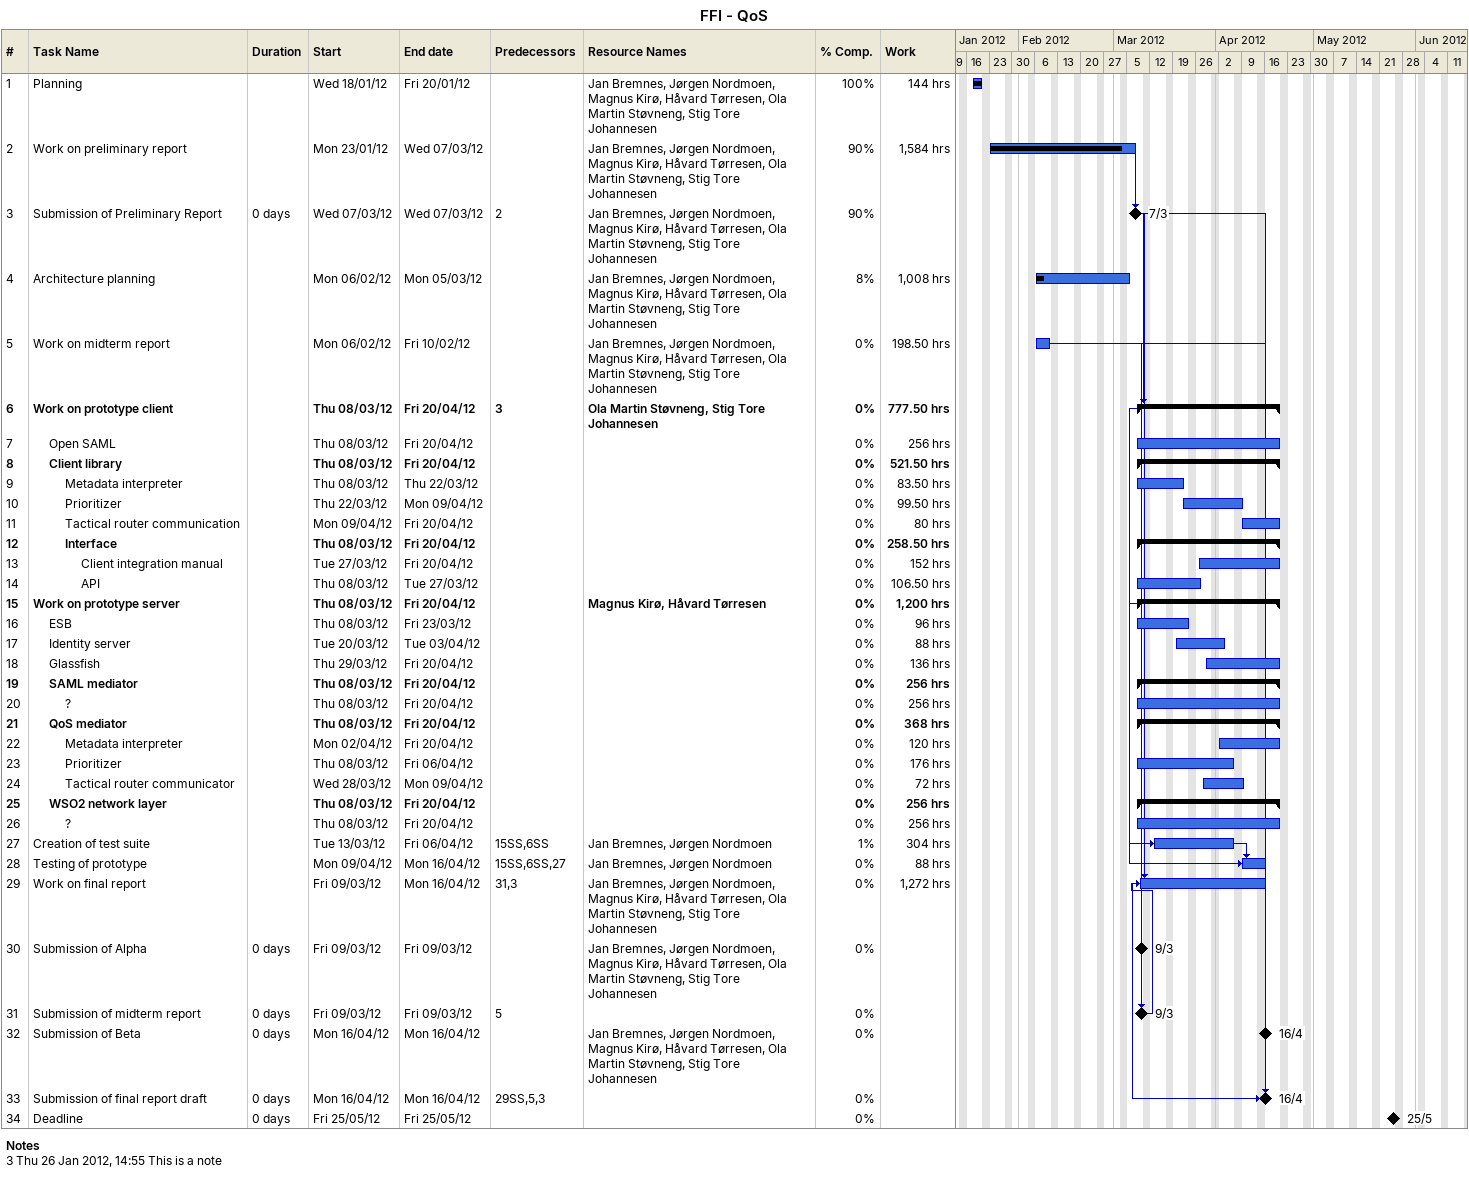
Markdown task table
FFI - QoS

| ID | Level | Task | Duration | Start | Finish | Predecessors | Resources | % complete | Work (h) |
|---|---|---|---|---|---|---|---|---|---|
| 1 | 1 | Planning |  | 2012-01-18 | 2012-01-20 |  | Jan Bremnes, Jørgen Nordmoen, Magnus Kirø, Håvard Tørresen, Ola Martin Støvneng, Stig Tore Johannesen | 100 | 144 |
| 2 | 1 | Work on preliminary report |  | 2012-01-23 | 2012-03-07 |  | Jan Bremnes, Jørgen Nordmoen, Magnus Kirø, Håvard Tørresen, Ola Martin Støvneng, Stig Tore Johannesen | 90 | 1584 |
| 3 | 1 | Submission of Preliminary Report | 0d | 2012-03-07 | 2012-03-07 | 2 | Jan Bremnes, Jørgen Nordmoen, Magnus Kirø, Håvard Tørresen, Ola Martin Støvneng, Stig Tore Johannesen | 90 |  |
| 4 | 1 | Architecture planning |  | 2012-02-06 | 2012-03-05 |  | Jan Bremnes, Jørgen Nordmoen, Magnus Kirø, Håvard Tørresen, Ola Martin Støvneng, Stig Tore Johannesen | 8 | 1008 |
| 5 | 1 | Work on midterm report |  | 2012-02-06 | 2012-02-10 |  | Jan Bremnes, Jørgen Nordmoen, Magnus Kirø, Håvard Tørresen, Ola Martin Støvneng, Stig Tore Johannesen | 0 | 198.50 |
| 6 | 1 | **Work on prototype client** |  | 2012-03-08 | 2012-04-20 | 3 | Ola Martin Støvneng, Stig Tore Johannesen | 0 | 777.50 |
| 7 | 2 | Open SAML |  | 2012-03-08 | 2012-04-20 |  |  | 0 | 256 |
| 8 | 2 | **Client library** |  | 2012-03-08 | 2012-04-20 |  |  | 0 | 521.50 |
| 9 | 3 | Metadata interpreter |  | 2012-03-08 | 2012-03-22 |  |  | 0 | 83.50 |
| 10 | 3 | Prioritizer |  | 2012-03-22 | 2012-04-09 |  |  | 0 | 99.50 |
| 11 | 3 | Tactical router communication |  | 2012-04-09 | 2012-04-20 |  |  | 0 | 80 |
| 12 | 3 | **Interface** |  | 2012-03-08 | 2012-04-20 |  |  | 0 | 258.50 |
| 13 | 4 | Client integration manual |  | 2012-03-27 | 2012-04-20 |  |  | 0 | 152 |
| 14 | 4 | API |  | 2012-03-08 | 2012-03-27 |  |  | 0 | 106.50 |
| 15 | 1 | **Work on prototype server** |  | 2012-03-08 | 2012-04-20 |  | Magnus Kirø, Håvard Tørresen | 0 | 1200 |
| 16 | 2 | ESB |  | 2012-03-08 | 2012-03-23 |  |  | 0 | 96 |
| 17 | 2 | Identity server |  | 2012-03-20 | 2012-04-03 |  |  | 0 | 88 |
| 18 | 2 | Glassfish |  | 2012-03-29 | 2012-04-20 |  |  | 0 | 136 |
| 19 | 2 | **SAML mediator** |  | 2012-03-08 | 2012-04-20 |  |  | 0 | 256 |
| 20 | 3 | ? |  | 2012-03-08 | 2012-04-20 |  |  | 0 | 256 |
| 21 | 2 | **QoS mediator** |  | 2012-03-08 | 2012-04-20 |  |  | 0 | 368 |
| 22 | 3 | Metadata interpreter |  | 2012-04-02 | 2012-04-20 |  |  | 0 | 120 |
| 23 | 3 | Prioritizer |  | 2012-03-08 | 2012-04-06 |  |  | 0 | 176 |
| 24 | 3 | Tactical router communicator |  | 2012-03-28 | 2012-04-09 |  |  | 0 | 72 |
| 25 | 2 | **WSO2 network layer** |  | 2012-03-08 | 2012-04-20 |  |  | 0 | 256 |
| 26 | 3 | ? |  | 2012-03-08 | 2012-04-20 |  |  | 0 | 256 |
| 27 | 1 | Creation of test suite |  | 2012-03-13 | 2012-04-06 | 15SS, 6SS | Jan Bremnes, Jørgen Nordmoen | 1 | 304 |
| 28 | 1 | Testing of prototype |  | 2012-04-09 | 2012-04-16 | 15SS, 6SS, 27 | Jan Bremnes, Jørgen Nordmoen | 0 | 88 |
| 29 | 1 | Work on final report |  | 2012-03-09 | 2012-04-16 | 31, 3 | Jan Bremnes, Jørgen Nordmoen, Magnus Kirø, Håvard Tørresen, Ola Martin Støvneng, Stig Tore Johannesen | 0 | 1272 |
| 30 | 1 | Submission of Alpha | 0d | 2012-03-09 | 2012-03-09 |  | Jan Bremnes, Jørgen Nordmoen, Magnus Kirø, Håvard Tørresen, Ola Martin Støvneng, Stig Tore Johannesen | 0 |  |
| 31 | 1 | Submission of midterm report | 0d | 2012-03-09 | 2012-03-09 | 5 |  | 0 |  |
| 32 | 1 | Submission of Beta | 0d | 2012-04-16 | 2012-04-16 |  | Jan Bremnes, Jørgen Nordmoen, Magnus Kirø, Håvard Tørresen, Ola Martin Støvneng, Stig Tore Johannesen | 0 |  |
| 33 | 1 | Submission of final report draft | 0d | 2012-04-16 | 2012-04-16 | 29SS, 5, 3 |  | 0 |  |
| 34 | 1 | Deadline | 0d | 2012-05-25 | 2012-05-25 |  |  | 0 |  |

Notes
- 3: Thu 26 Jan 2012, 14:55 This is a note
